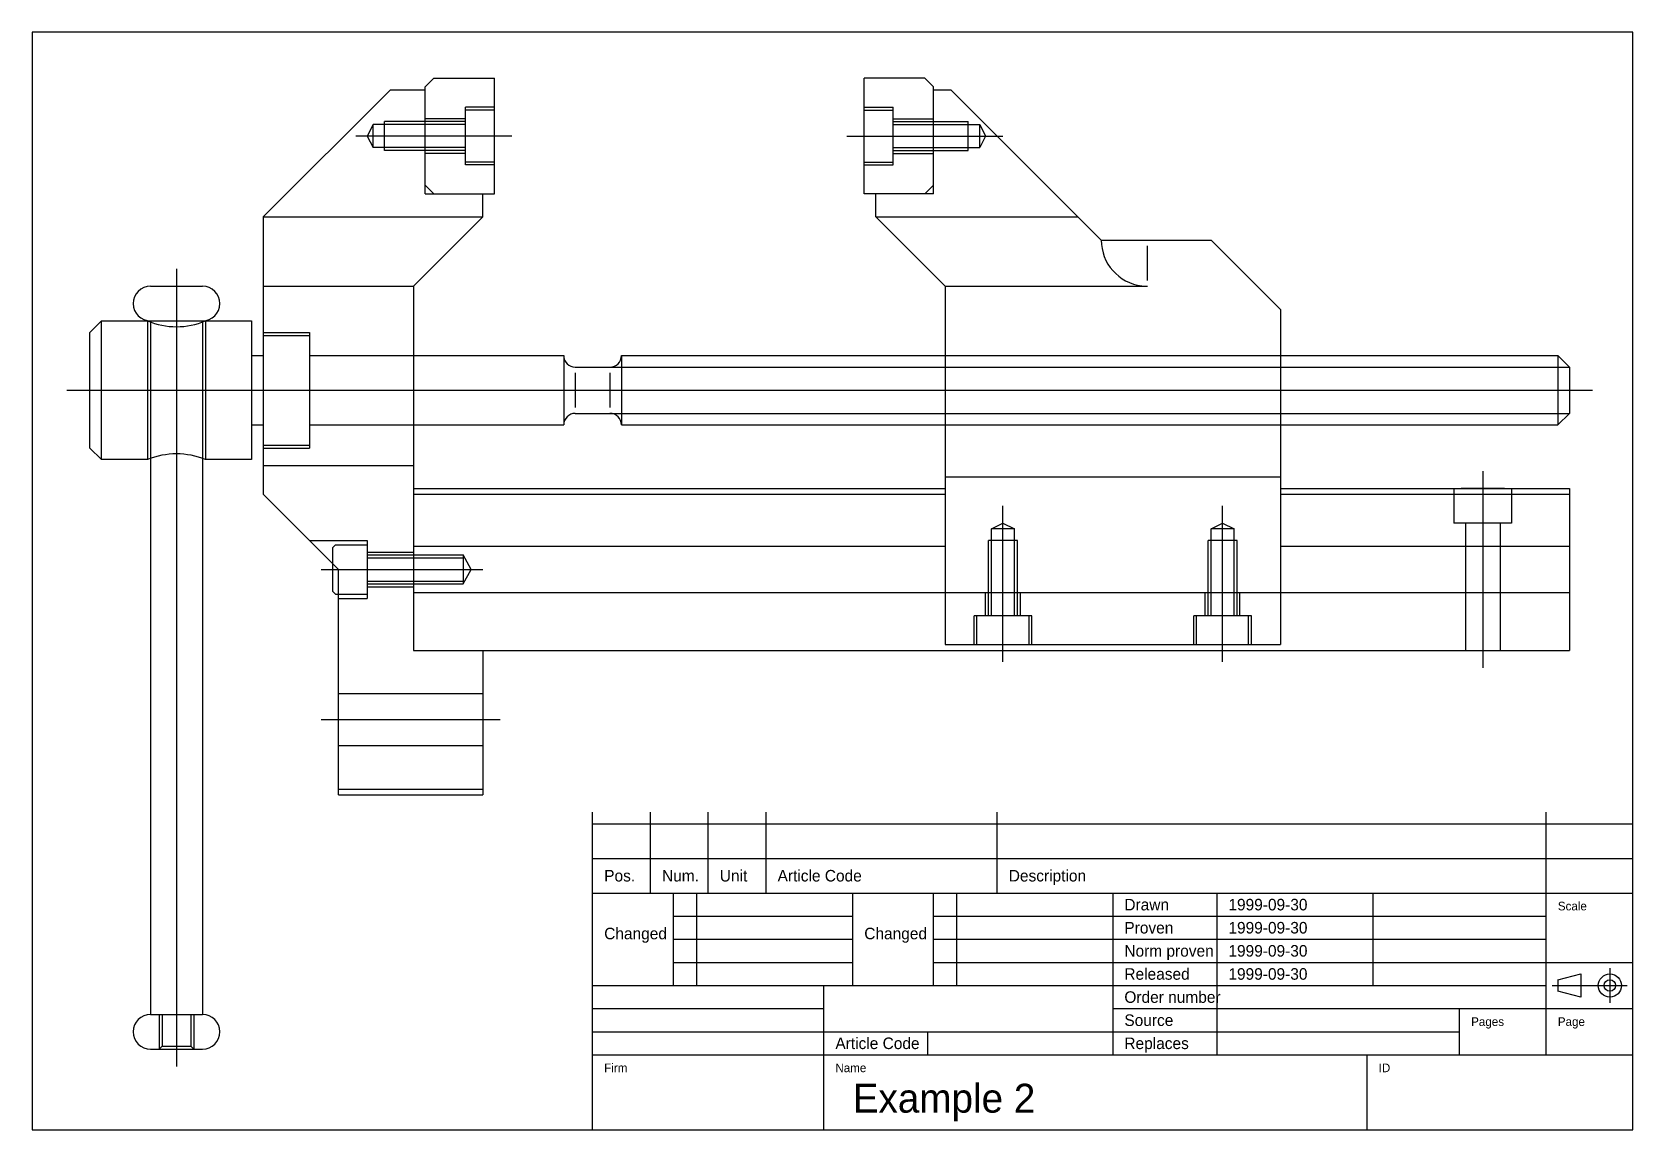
# Model space of a CAD drawing. Header units: millimetres. Extents: x 10 to 287, y 10 to 200.
import ezdxf

# ---------------------------------------------------------------- set-up
doc = ezdxf.new("R2010")
doc.units = ezdxf.units.MM
for name, color, linetype in [('auxiliary', 7, 'CONTINUOUS'), ('border', 7, 'CONTINUOUS'), ('contour', 7, 'CONTINUOUS'), ('default', 7, 'CONTINUOUS')]:
    doc.layers.add(name, color=color, linetype=linetype)

msp = doc.modelspace()

# ---------------------------------------------------------------- linework, layer by layer
at = {"layer": 'auxiliary', "color": 12}
for p, q in [((93, 182), (66, 182)), ((151, 182), (178, 182)), ((35, 159), (35, 21)), ((16, 138), (280, 138)), ((261, 124), (261, 90)), ((178, 91), (178, 118)), ((216, 91), (216, 118)), ((60, 107), (88, 107)), ((91, 81), (60, 81))]:
    msp.add_line(p, q, dxfattribs=at)
at = {"layer": 'border', "color": 0, "linetype": 'CONTINUOUS'}
for p, q in [((10, 200), (10, 10)), ((287, 200), (10, 200)), ((287.000031, 10.000061), (287, 200)), ((107.000031, 10.000061), (107.000031, 65.000023)), ((117.000031, 51.000015), (117.000031, 65.000023)), ((127.000031, 51.000015), (127.000031, 65.000023)), ((137.000031, 51.000015), (137.000031, 65.000023)), ((177.000031, 51.000015), (177.000031, 65.000023)), ((272.000031, 23.000061), (272.000031, 65.000061)), ((107.000031, 63.000015), (287.000031, 63.000061)), ((107.000031, 57.000015), (287.000031, 57.000061)), ((107.000031, 51.000015), (287.000031, 51.000061)), ((121.000031, 35.000023), (121.000031, 51.000015)), ((125.000031, 35.000031), (125.000031, 51.000015)), ((152.000031, 35.000031), (152.000031, 51.000031)), ((166.000031, 35.000031), (166.000031, 51.000031)), ((170.000031, 35.000031), (170.000031, 51.000031)), ((197.000031, 51.000038), (197.000031, 23.000046)), ((215.000031, 51.000046), (215.000031, 23.000046)), ((242.000031, 51.000046), (242.000015, 35.000053)), ((121.000031, 47.000023), (152.000031, 47.000031)), ((166.000031, 47.000031), (272.000031, 47.000061)), ((121.000031, 43.000023), (152.000031, 43.000031)), ((166.000031, 43.000031), (272.000031, 43.000061)), ((121.000031, 39.000023), (152.000031, 39.000031)), ((166.000031, 39.000031), (272.000031, 39.000061)), ((272.000031, 39.000061), (287.000031, 39.000061)), ((274, 36), (278, 37)), ((278, 37), (278, 33)), ((107.000031, 35.000023), (272.000031, 35.000061)), ((147.000031, 10.000061), (147.000031, 35.000031)), ((274, 36), (274, 34)), ((278, 33), (274, 34)), ((107.000031, 31.000023), (147.000031, 31.000031)), ((197.000031, 31.000046), (287.000031, 31.000061)), ((257.000031, 23.000061), (257.000031, 31.000053)), ((107.000031, 27.000031), (147.000031, 27.000031)), ((147.000031, 27.000031), (197.000031, 27.000046)), ((165.000031, 23.000031), (165.000031, 27.000031)), ((197.000031, 27.000046), (257.000031, 27.000061)), ((107.000031, 23.000031), (287.000031, 23.000061)), ((241.000031, 10.000061), (241.000031, 23.000046)), ((10, 10), (287.000031, 10.000061))]:
    msp.add_line(p, q, dxfattribs=at)
at = {"layer": 'border', "color": 0}
for p, q in [((283, 38), (283, 32)), ((273, 35), (286, 35))]:
    msp.add_line(p, q, dxfattribs=at)
at = {"layer": 'border', "color": 0, "linetype": 'CONTINUOUS'}
for radius in [2, 1]:
    msp.add_circle((283, 35), radius, dxfattribs=at)
at = {"layer": 'contour', "color": 0, "linetype": 'CONTINUOUS'}
for p, q in [((79.5, 192), (78, 190.5)), ((79.5, 192), (90, 192)), ((90, 172), (90, 192)), ((154, 172), (154, 192)), ((164.5, 192), (154, 192)), ((164.5, 192), (165.999992, 190.5)), ((50, 168), (72, 190)), ((72, 190), (78, 190)), ((78, 172), (78, 190.5)), ((166, 172), (165.999992, 190.5)), ((165.999992, 190), (169, 190)), ((195, 164), (169, 190)), ((78, 173.5), (79.5, 172)), ((78, 172), (90, 172)), ((88, 168), (88, 172)), ((166, 172), (154, 172)), ((156, 168), (156, 172)), ((165.999992, 173.5), (164.5, 172)), ((50, 168), (50, 120)), ((50, 168), (88, 168)), ((76, 156), (88, 168)), ((156, 168), (191, 168)), ((168, 156), (156, 168)), ((195, 164), (214, 164)), ((214, 164), (226, 152)), ((203, 157), (203, 163)), ((30.5, 156), (39.5, 156)), ((50, 156), (75.999999, 156)), ((76, 156), (76, 93)), ((168, 156), (203, 156)), ((168, 156), (168, 94)), ((22, 150), (20, 148)), ((22, 126), (22, 150)), ((22, 150), (30, 150)), ((30.5, 150), (39.5, 150)), ((30.5, 150), (30.5, 30)), ((39.5, 150), (39.5, 30)), ((40, 150), (48, 150)), ((48, 150), (48, 126)), ((226, 152), (226, 94)), ((20, 128), (20, 148)), ((48, 144), (50, 144)), ((76, 144), (102, 144)), ((102, 144), (102, 132)), ((104.000002, 142), (110.000004, 142)), ((110.000004, 142), (168, 142)), ((112, 144), (112, 132)), ((112, 144), (168, 144)), ((226, 144), (274, 144)), ((226, 142), (276, 142)), ((276, 142), (274, 144)), ((274, 144), (274, 132)), ((276, 142), (276, 134)), ((104, 141), (104, 135)), ((110, 141), (110, 135)), ((50, 138), (76, 138)), ((168, 138), (226, 138)), ((104, 134), (110, 134)), ((110, 134), (168, 134)), ((226, 134), (276, 134)), ((274, 132), (276, 134)), ((48, 132), (50, 132)), ((76, 132), (102, 132)), ((112, 132), (168, 132)), ((226, 132), (274, 132)), ((20, 128), (22, 126)), ((30, 126), (22, 126)), ((48, 126), (40, 126)), ((50, 125), (76, 125)), ((168, 122.999998), (226, 122.999998)), ((50, 120), (63, 107)), ((76, 121), (168, 121)), ((226, 121), (276, 121)), ((262, 121), (257.25, 121)), ((276, 121), (276, 93)), ((76, 111), (168, 110.999998)), ((226, 111), (276, 111)), ((62, 108), (62, 103.25)), ((63, 68), (63, 107)), ((62, 103.25), (62.5, 102.75)), ((62.5, 102.75), (63, 102.75)), ((76, 103), (226, 103)), ((226, 103), (276, 103)), ((76, 93), (276, 93)), ((88, 93), (88, 68)), ((168, 94), (226, 94)), ((63, 69), (88, 69)), ((63, 68), (88, 68)), ((30.5, 30), (39.5, 30)), ((30.5, 24), (39.5, 24))]:
    msp.add_line(p, q, dxfattribs=at)
at = {"layer": 'contour', "color": 0}
for p, q in [((90, 187), (85, 187)), ((85, 177), (85, 187)), ((90, 186.5), (85, 186.5)), ((154, 187), (159, 187)), ((154, 186.5), (159, 186.5)), ((159, 177), (159, 187)), ((69, 184), (68, 182)), ((69, 180), (69, 184)), ((85, 184), (69, 184)), ((71, 179.5), (71, 184.5)), ((85, 184.5), (71, 184.5)), ((85, 185), (78, 185)), ((159, 185), (165.999992, 185)), ((159, 184.5), (172, 184.5)), ((159, 184), (174, 184)), ((171.999992, 179.5), (172, 184.5)), ((174, 180), (174, 184)), ((174, 184), (175, 182)), ((68, 182), (69, 180)), ((175, 182), (174, 180)), ((85, 180), (69, 180)), ((85, 179.5), (71, 179.5)), ((85, 179), (78, 179)), ((90, 177.5), (85, 177.5)), ((154, 177.5), (159, 177.5)), ((159, 180), (174, 180)), ((159, 179.5), (171.999992, 179.5)), ((159, 179), (166, 179)), ((90, 177), (85, 177)), ((154, 177), (159, 177)), ((30, 150), (30, 126)), ((40, 150), (40, 126)), ((50, 148), (58, 148)), ((50, 147.5), (58, 147.5)), ((58, 148), (58, 128.000001)), ((58, 144), (76, 144)), ((168, 144), (226, 144)), ((168, 142), (226, 142)), ((168, 134), (226, 134)), ((58, 132), (76, 132)), ((168, 132), (226, 132)), ((50, 128.499999), (58, 128.5)), ((50, 128), (58, 128.000001)), ((76, 120), (168, 120.000002)), ((226, 120), (276, 120)), ((256, 121), (256, 115)), ((264.75, 121), (262, 121)), ((266, 121), (266, 115)), ((176, 114), (178, 115)), ((180, 114), (176, 114)), ((176, 99), (176, 114)), ((178, 115), (180, 114)), ((180, 99), (180, 114)), ((214, 114), (216, 115)), ((218, 114), (214, 114)), ((214, 99), (214, 114)), ((216, 115), (218, 114)), ((218, 99), (218, 114)), ((266, 115), (256, 115)), ((258, 115), (258, 93)), ((264, 115), (264, 93)), ((58, 112), (68, 111.999998)), ((62, 110.75), (62.5, 111.25)), ((62.5, 111.25), (68, 111.249998)), ((68, 111.999998), (68, 102)), ((180.5, 111.999992), (175.5, 112)), ((175.5, 99), (175.5, 112)), ((180.5, 99), (180.5, 111.999992)), ((218.5, 111.999992), (213.5, 112)), ((213.5, 99), (213.5, 112)), ((218.5, 99), (218.5, 111.999992)), ((62, 110.75), (62, 108)), ((68, 110), (76, 110)), ((68, 109.5), (84.599999, 109.5)), ((68, 109), (84.599999, 109)), ((86, 107), (84.599999, 109.5)), ((84.599999, 109.5), (84.599999, 104.5)), ((84.599999, 104.5), (86, 107)), ((63, 102.75), (68, 102.75)), ((68, 105), (84.599999, 105)), ((68, 104.5), (84.599999, 104.5)), ((68, 104), (76, 104)), ((175, 99), (174.999992, 103)), ((181, 99), (181, 103)), ((213, 99), (213, 103)), ((219, 99), (219, 103)), ((63, 102), (68, 102)), ((173, 94), (173, 99)), ((183, 99), (173, 99)), ((173.5, 94), (173.5, 99)), ((182.5, 94), (182.5, 99)), ((183, 94), (183, 99)), ((211, 94), (211, 99)), ((221, 99), (211, 99)), ((211.5, 94), (211.5, 99)), ((220.5, 94), (220.5, 99)), ((221, 94), (221, 99)), ((88, 85.5), (63, 85.5)), ((88, 76.5), (63, 76.5)), ((32, 30), (32, 24)), ((32.5, 30), (32.5, 24.5)), ((37.5, 30), (37.5, 24.5)), ((38, 30), (38, 24)), ((32, 24), (32.5, 24.5)), ((32.5, 24.5), (37.5, 24.5)), ((37.5, 24.5), (38, 24))]:
    msp.add_line(p, q, dxfattribs=at)
at = {"layer": 'contour', "color": 0, "linetype": 'CONTINUOUS'}
for centre, radius, start, end in [((203, 164), 8, 180, 262.875), ((30.5, 153), 3, 90, 270), ((39.5, 153), 3, 270, 90), ((35, 161.999996), 12.999996, 247.380127, 292.619873), ((104.000002, 144), 2, 180, 270), ((110.000004, 144), 2, 270, 0), ((104, 132), 2, 90, 180), ((110, 132), 2, 0, 90), ((35, 114.000004), 12.999996, 67.380127, 112.619873), ((30.5, 27), 3, 90, 270), ((39.5, 27), 3, 270, 90)]:
    msp.add_arc(centre, radius, start, end, dxfattribs=at)

# ---------------------------------------------------------------- texts
at = {"layer": 'border', "color": 0, "linetype": 'CONTINUOUS'}
for s, height, p in [('Pos.', 2, (109, 53)), ('Num.', 2, (119, 53)), ('Unit', 2, (129, 53)), ('Article Code', 2, (139, 53)), ('Description', 2, (179, 53)), ('Drawn', 2, (199, 48)), ('1999-09-30', 2, (217, 48)), ('Scale', 1.5, (273.999969, 47.999954)), ('Changed', 2, (109, 43)), ('Changed', 2, (154, 43)), ('Proven', 2, (199, 44)), ('1999-09-30', 2, (217, 44)), ('Norm proven', 2, (199, 40)), ('1999-09-30', 2, (217, 40)), ('Released', 2, (199, 36)), ('1999-09-30', 2, (217, 36)), ('Order number', 2, (199, 32)), ('Source', 2, (199, 28)), ('Pages', 1.5, (258.999969, 27.999954)), ('Page', 1.5, (273.999969, 27.999954)), ('Article Code', 2, (149, 24)), ('Replaces', 2, (199, 24)), ('Firm', 1.5, (109, 20)), ('Name', 1.5, (149, 20)), ('ID', 1.5, (243, 20))]:
    msp.add_text(s, height=height, dxfattribs=at).set_placement(p)
at = {"layer": 'default', "color": 0, "linetype": 'CONTINUOUS'}
msp.add_text('Example 2', height=5, dxfattribs=at).set_placement((152, 13))

doc.saveas('drawing.dxf')
